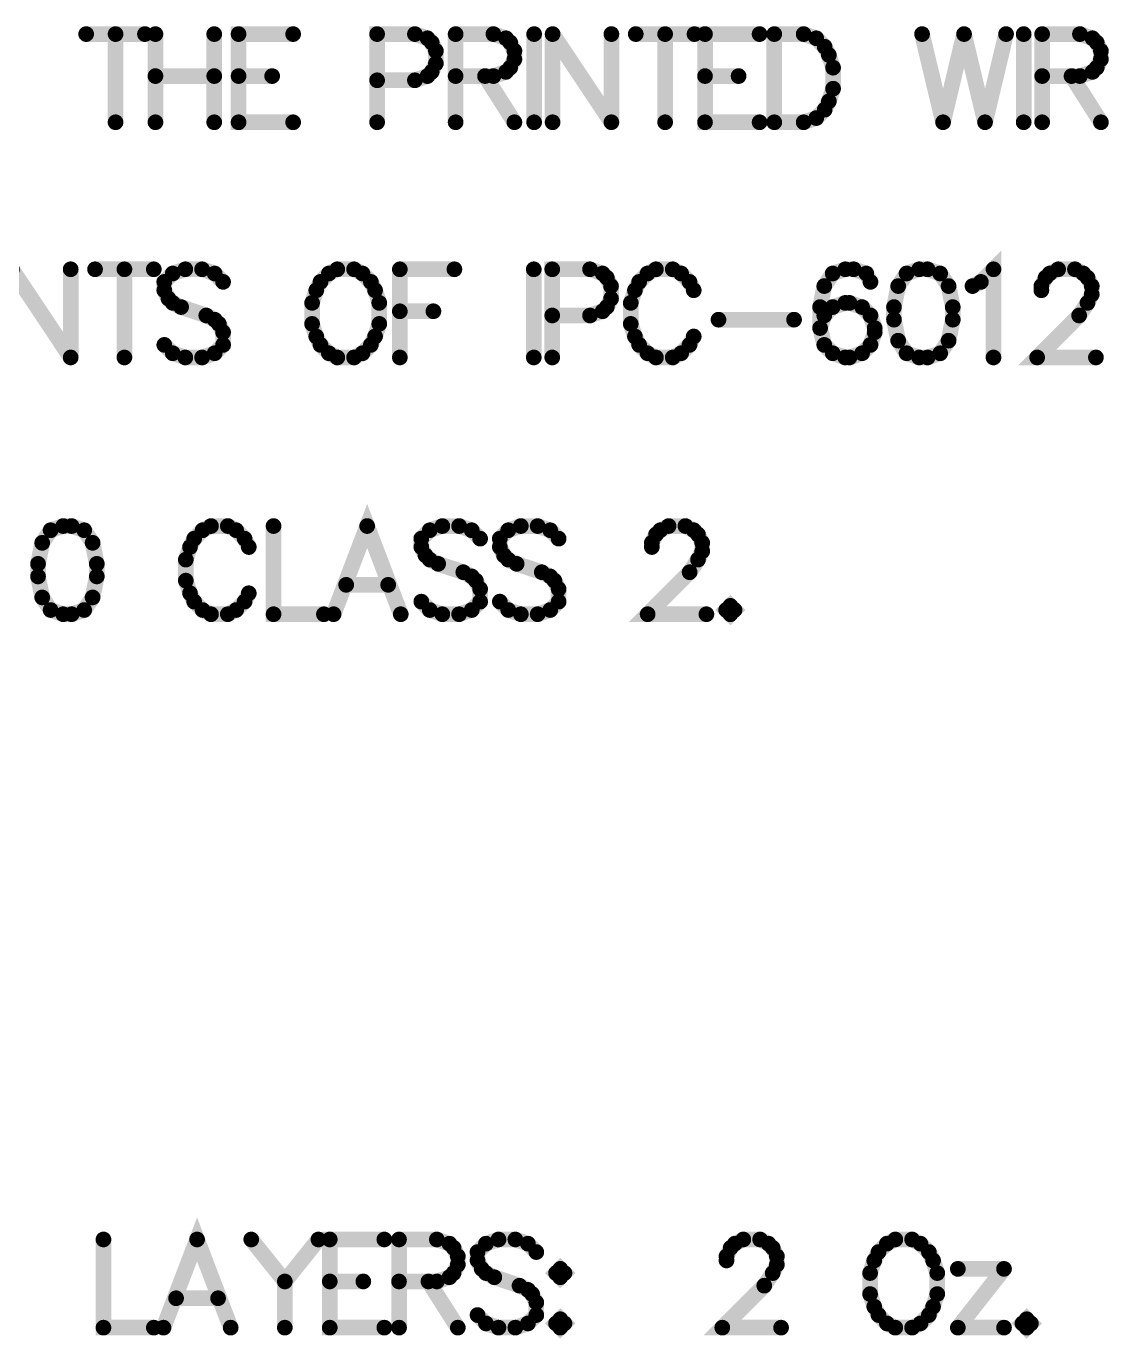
# Model space of a CAD drawing. Extents: x -9.8 to 23.3, y -7.1 to 14.3.
# Drawn here: x -4.95 to -4.26, y 7.183 to 8.02 of the extents above; entities that cross this region are included whole.
import ezdxf

# ---------------------------------------------------------------- set-up
doc = ezdxf.new("R2010")
doc.units = 0
doc.layers.add('2D_LINE_00', color=1, linetype='CONTINUOUS')

# ---------------------------------------------------------------- blocks, each defined once
blk = doc.blocks.new('SMOOTH_0$01')
at = {"const_width": 0.005}
blk.add_lwpolyline([(-0.0025, 0, 1), (0.0025, 0, 1)], format="xyb", close=True, dxfattribs=at)
blk = doc.blocks.new('DRAWING_108')
at = {"layer": '2D_LINE_00', "const_width": 0.01}
blk.add_lwpolyline([(0, 0), (0, -0.05624)], dxfattribs=at)
at = {"layer": '2D_LINE_00'}
for p in [(0, 0), (0, -0.05624)]:
    blk.add_blockref('SMOOTH_0$01', p, dxfattribs=at)
blk = doc.blocks.new('DRAWING_109')
at = {"layer": '2D_LINE_00', "const_width": 0.01}
blk.add_lwpolyline([(0, 0), (0.03749, 0)], dxfattribs=at)
at = {"layer": '2D_LINE_00'}
for p in [(0, 0), (0.03749, 0)]:
    blk.add_blockref('SMOOTH_0$01', p, dxfattribs=at)
blk = doc.blocks.new('DRAWING_110')
at = {"layer": '2D_LINE_00', "const_width": 0.01}
blk.add_lwpolyline([(0, 0), (0, -0.05624)], dxfattribs=at)
at = {"layer": '2D_LINE_00'}
for p in [(0, 0), (0, -0.05624)]:
    blk.add_blockref('SMOOTH_0$01', p, dxfattribs=at)
blk = doc.blocks.new('DRAWING_111')
at = {"layer": '2D_LINE_00', "const_width": 0.01}
blk.add_lwpolyline([(0, 0), (0, -0.05624)], dxfattribs=at)
at = {"layer": '2D_LINE_00'}
for p in [(0, 0), (0, -0.05624)]:
    blk.add_blockref('SMOOTH_0$01', p, dxfattribs=at)
blk = doc.blocks.new('DRAWING_112')
at = {"layer": '2D_LINE_00', "const_width": 0.01}
blk.add_lwpolyline([(0, 0), (0.03749, 0)], dxfattribs=at)
at = {"layer": '2D_LINE_00'}
for p in [(0, 0), (0.03749, 0)]:
    blk.add_blockref('SMOOTH_0$01', p, dxfattribs=at)
blk = doc.blocks.new('DRAWING_113')
at = {"layer": '2D_LINE_00', "const_width": 0.01}
blk.add_lwpolyline([(0, 0), (-0.03482, 0), (-0.03482, -0.05624), (0, -0.05624)], dxfattribs=at)
at = {"layer": '2D_LINE_00'}
for p in [(-0.03482, 0), (0, 0), (-0.03482, -0.05624), (0, -0.05624)]:
    blk.add_blockref('SMOOTH_0$01', p, dxfattribs=at)
blk = doc.blocks.new('DRAWING_114')
at = {"layer": '2D_LINE_00', "const_width": 0.01}
blk.add_lwpolyline([(0, 0), (0.02143, 0)], dxfattribs=at)
at = {"layer": '2D_LINE_00'}
for p in [(0, 0), (0.02143, 0)]:
    blk.add_blockref('SMOOTH_0$01', p, dxfattribs=at)
blk = doc.blocks.new('DRAWING_115')
at = {"layer": '2D_LINE_00', "const_width": 0.01}
blk.add_lwpolyline([(0, 0), (0.0241, 0), (0.03213, 0.00268), (0.03481, 0.00536), (0.03749, 0.01071), (0.03749, 0.01875), (0.03481, 0.0241), (0.03213, 0.02678), (0.0241, 0.02946), (0, 0.02946), (0, -0.02678)], dxfattribs=at)
at = {"layer": '2D_LINE_00'}
for p in [(0, 0.02946), (0.0241, 0.02946), (0.03213, 0.02678), (0.03481, 0.0241), (0.03749, 0.01875), (0.03481, 0.00536), (0.03749, 0.01071), (0, 0), (0.0241, 0), (0.03213, 0.00268), (0, -0.02678)]:
    blk.add_blockref('SMOOTH_0$01', p, dxfattribs=at)
blk = doc.blocks.new('DRAWING_116')
at = {"layer": '2D_LINE_00', "const_width": 0.01}
blk.add_lwpolyline([(0, 0), (0, -0.05624)], dxfattribs=at)
at = {"layer": '2D_LINE_00'}
for p in [(0, 0), (0, -0.05624)]:
    blk.add_blockref('SMOOTH_0$01', p, dxfattribs=at)
blk = doc.blocks.new('DRAWING_117')
at = {"layer": '2D_LINE_00', "const_width": 0.01}
blk.add_lwpolyline([(0, 0), (0.0241, 0), (0.03213, -0.00268), (0.03481, -0.00536), (0.03749, -0.01071), (0.03749, -0.01607), (0.03481, -0.02143), (0.03213, -0.0241), (0.0241, -0.02678), (0, -0.02678)], dxfattribs=at)
at = {"layer": '2D_LINE_00'}
for p in [(0, 0), (0.0241, 0), (0.03213, -0.00268), (0.03481, -0.00536), (0.03749, -0.01071), (0.03481, -0.02143), (0.03749, -0.01607), (0, -0.02678), (0.0241, -0.02678), (0.03213, -0.0241)]:
    blk.add_blockref('SMOOTH_0$01', p, dxfattribs=at)
blk = doc.blocks.new('DRAWING_118')
at = {"layer": '2D_LINE_00', "const_width": 0.01}
blk.add_lwpolyline([(0, 0), (0.01875, -0.02946)], dxfattribs=at)
at = {"layer": '2D_LINE_00'}
for p in [(0, 0), (0.01875, -0.02946)]:
    blk.add_blockref('SMOOTH_0$01', p, dxfattribs=at)
blk = doc.blocks.new('DRAWING_119')
at = {"layer": '2D_LINE_00', "const_width": 0.01}
blk.add_lwpolyline([(0, 0), (0, -0.05624)], dxfattribs=at)
at = {"layer": '2D_LINE_00'}
for p in [(0, 0), (0, -0.05624)]:
    blk.add_blockref('SMOOTH_0$01', p, dxfattribs=at)
blk = doc.blocks.new('DRAWING_120')
at = {"layer": '2D_LINE_00', "const_width": 0.01}
blk.add_lwpolyline([(0, 0), (0, -0.05624)], dxfattribs=at)
at = {"layer": '2D_LINE_00'}
for p in [(0, 0), (0, -0.05624)]:
    blk.add_blockref('SMOOTH_0$01', p, dxfattribs=at)
blk = doc.blocks.new('DRAWING_121')
at = {"layer": '2D_LINE_00', "const_width": 0.01}
blk.add_lwpolyline([(0, 0), (0.03749, -0.05624)], dxfattribs=at)
at = {"layer": '2D_LINE_00'}
for p in [(0, 0), (0.03749, -0.05624)]:
    blk.add_blockref('SMOOTH_0$01', p, dxfattribs=at)
blk = doc.blocks.new('DRAWING_122')
at = {"layer": '2D_LINE_00', "const_width": 0.01}
blk.add_lwpolyline([(0, 0), (0, -0.05624)], dxfattribs=at)
at = {"layer": '2D_LINE_00'}
for p in [(0, 0), (0, -0.05624)]:
    blk.add_blockref('SMOOTH_0$01', p, dxfattribs=at)
blk = doc.blocks.new('DRAWING_123')
at = {"layer": '2D_LINE_00', "const_width": 0.01}
blk.add_lwpolyline([(0, 0), (0, -0.05624)], dxfattribs=at)
at = {"layer": '2D_LINE_00'}
for p in [(0, 0), (0, -0.05624)]:
    blk.add_blockref('SMOOTH_0$01', p, dxfattribs=at)
blk = doc.blocks.new('DRAWING_124')
at = {"layer": '2D_LINE_00', "const_width": 0.01}
blk.add_lwpolyline([(0, 0), (0.03749, 0)], dxfattribs=at)
at = {"layer": '2D_LINE_00'}
for p in [(0, 0), (0.03749, 0)]:
    blk.add_blockref('SMOOTH_0$01', p, dxfattribs=at)
blk = doc.blocks.new('DRAWING_125')
at = {"layer": '2D_LINE_00', "const_width": 0.01}
blk.add_lwpolyline([(0, 0), (-0.03481, 0), (-0.03481, -0.05624), (0, -0.05624)], dxfattribs=at)
at = {"layer": '2D_LINE_00'}
for p in [(-0.03481, 0), (0, 0), (-0.03481, -0.05624), (0, -0.05624)]:
    blk.add_blockref('SMOOTH_0$01', p, dxfattribs=at)
blk = doc.blocks.new('DRAWING_126')
at = {"layer": '2D_LINE_00', "const_width": 0.01}
blk.add_lwpolyline([(0, 0), (0.02142, 0)], dxfattribs=at)
at = {"layer": '2D_LINE_00'}
for p in [(0, 0), (0.02142, 0)]:
    blk.add_blockref('SMOOTH_0$01', p, dxfattribs=at)
blk = doc.blocks.new('DRAWING_127')
at = {"layer": '2D_LINE_00', "const_width": 0.01}
blk.add_lwpolyline([(0, 0), (0, -0.05624)], dxfattribs=at)
at = {"layer": '2D_LINE_00'}
for p in [(0, 0), (0, -0.05624)]:
    blk.add_blockref('SMOOTH_0$01', p, dxfattribs=at)
blk = doc.blocks.new('DRAWING_128')
at = {"layer": '2D_LINE_00', "const_width": 0.01}
blk.add_lwpolyline([(0, 0), (0.01875, 0), (0.02679, -0.00268), (0.03214, -0.00804), (0.03482, -0.01339), (0.0375, -0.02143), (0.0375, -0.03482), (0.03482, -0.04285), (0.03214, -0.04821), (0.02679, -0.05356), (0.01875, -0.05624), (0, -0.05624)], dxfattribs=at)
at = {"layer": '2D_LINE_00'}
for p in [(0, 0), (0.01875, 0), (0.02679, -0.00268), (0.03214, -0.00804), (0.03482, -0.01339), (0.0375, -0.02143), (0.0375, -0.03482), (0.03482, -0.04285), (0.02679, -0.05356), (0.03214, -0.04821), (0, -0.05624), (0.01875, -0.05624)]:
    blk.add_blockref('SMOOTH_0$01', p, dxfattribs=at)
blk = doc.blocks.new('DRAWING_129')
at = {"layer": '2D_LINE_00', "const_width": 0.01}
blk.add_lwpolyline([(0, 0), (0.01339, -0.05624)], dxfattribs=at)
at = {"layer": '2D_LINE_00'}
for p in [(0, 0), (0.01339, -0.05624)]:
    blk.add_blockref('SMOOTH_0$01', p, dxfattribs=at)
blk = doc.blocks.new('DRAWING_130')
at = {"layer": '2D_LINE_00', "const_width": 0.01}
blk.add_lwpolyline([(0, 0), (-0.01339, -0.05624)], dxfattribs=at)
at = {"layer": '2D_LINE_00'}
for p in [(0, 0), (-0.01339, -0.05624)]:
    blk.add_blockref('SMOOTH_0$01', p, dxfattribs=at)
blk = doc.blocks.new('DRAWING_131')
at = {"layer": '2D_LINE_00', "const_width": 0.01}
blk.add_lwpolyline([(0, 0), (0.01339, -0.05624)], dxfattribs=at)
at = {"layer": '2D_LINE_00'}
for p in [(0, 0), (0.01339, -0.05624)]:
    blk.add_blockref('SMOOTH_0$01', p, dxfattribs=at)
blk = doc.blocks.new('DRAWING_132')
at = {"layer": '2D_LINE_00', "const_width": 0.01}
blk.add_lwpolyline([(0, 0), (-0.01339, -0.05624)], dxfattribs=at)
at = {"layer": '2D_LINE_00'}
for p in [(0, 0), (-0.01339, -0.05624)]:
    blk.add_blockref('SMOOTH_0$01', p, dxfattribs=at)
blk = doc.blocks.new('DRAWING_133')
at = {"layer": '2D_LINE_00', "const_width": 0.01}
blk.add_lwpolyline([(0, 0), (0, -0.05624)], dxfattribs=at)
at = {"layer": '2D_LINE_00'}
for p in [(0, 0), (0, -0.05624)]:
    blk.add_blockref('SMOOTH_0$01', p, dxfattribs=at)
blk = doc.blocks.new('DRAWING_134')
at = {"layer": '2D_LINE_00', "const_width": 0.01}
blk.add_lwpolyline([(0, 0), (0, -0.05624)], dxfattribs=at)
at = {"layer": '2D_LINE_00'}
for p in [(0, 0), (0, -0.05624)]:
    blk.add_blockref('SMOOTH_0$01', p, dxfattribs=at)
blk = doc.blocks.new('DRAWING_135')
at = {"layer": '2D_LINE_00', "const_width": 0.01}
blk.add_lwpolyline([(0, 0), (0.0241, 0), (0.03214, -0.00268), (0.03481, -0.00536), (0.03749, -0.01071), (0.03749, -0.01607), (0.03481, -0.02143), (0.03214, -0.0241), (0.0241, -0.02678), (0, -0.02678)], dxfattribs=at)
at = {"layer": '2D_LINE_00'}
for p in [(0, 0), (0.0241, 0), (0.03214, -0.00268), (0.03481, -0.00536), (0.03749, -0.01071), (0.03481, -0.02143), (0.03749, -0.01607), (0, -0.02678), (0.0241, -0.02678), (0.03214, -0.0241)]:
    blk.add_blockref('SMOOTH_0$01', p, dxfattribs=at)
blk = doc.blocks.new('DRAWING_136')
at = {"layer": '2D_LINE_00', "const_width": 0.01}
blk.add_lwpolyline([(0, 0), (0.01874, -0.02946)], dxfattribs=at)
at = {"layer": '2D_LINE_00'}
for p in [(0, 0), (0.01874, -0.02946)]:
    blk.add_blockref('SMOOTH_0$01', p, dxfattribs=at)
blk = doc.blocks.new('DRAWING_2073')
at = {"layer": '2D_LINE_00', "const_width": 0.01}
blk.add_lwpolyline([(0, 0), (0, -0.05624), (0.03214, -0.05624)], dxfattribs=at)
at = {"layer": '2D_LINE_00'}
for p in [(0, 0), (0, -0.05624), (0.03214, -0.05624)]:
    blk.add_blockref('SMOOTH_0$01', p, dxfattribs=at)
blk = doc.blocks.new('DRAWING_2074')
at = {"layer": '2D_LINE_00', "const_width": 0.01}
blk.add_lwpolyline([(0, 0), (-0.02143, 0.05624), (-0.04285, 0)], dxfattribs=at)
at = {"layer": '2D_LINE_00'}
for p in [(-0.02143, 0.05624), (-0.04285, 0), (0, 0)]:
    blk.add_blockref('SMOOTH_0$01', p, dxfattribs=at)
blk = doc.blocks.new('DRAWING_2075')
at = {"layer": '2D_LINE_00', "const_width": 0.01}
blk.add_lwpolyline([(0, 0), (0.02678, 0)], dxfattribs=at)
at = {"layer": '2D_LINE_00'}
for p in [(0, 0), (0.02678, 0)]:
    blk.add_blockref('SMOOTH_0$01', p, dxfattribs=at)
blk = doc.blocks.new('DRAWING_2076')
at = {"layer": '2D_LINE_00', "const_width": 0.01}
blk.add_lwpolyline([(0, 0), (0.02142, -0.02678), (0.02142, -0.05624)], dxfattribs=at)
at = {"layer": '2D_LINE_00'}
for p in [(0, 0), (0.02142, -0.02678), (0.02142, -0.05624)]:
    blk.add_blockref('SMOOTH_0$01', p, dxfattribs=at)
blk = doc.blocks.new('DRAWING_2077')
at = {"layer": '2D_LINE_00', "const_width": 0.01}
blk.add_lwpolyline([(0, 0), (-0.02143, -0.02678)], dxfattribs=at)
at = {"layer": '2D_LINE_00'}
for p in [(0, 0), (-0.02143, -0.02678)]:
    blk.add_blockref('SMOOTH_0$01', p, dxfattribs=at)
blk = doc.blocks.new('DRAWING_2078')
at = {"layer": '2D_LINE_00', "const_width": 0.01}
blk.add_lwpolyline([(0, 0), (-0.03481, 0), (-0.03481, -0.05624), (0, -0.05624)], dxfattribs=at)
at = {"layer": '2D_LINE_00'}
for p in [(-0.03481, 0), (0, 0), (-0.03481, -0.05624), (0, -0.05624)]:
    blk.add_blockref('SMOOTH_0$01', p, dxfattribs=at)
blk = doc.blocks.new('DRAWING_2079')
at = {"layer": '2D_LINE_00', "const_width": 0.01}
blk.add_lwpolyline([(0, 0), (0.02142, 0)], dxfattribs=at)
at = {"layer": '2D_LINE_00'}
for p in [(0, 0), (0.02142, 0)]:
    blk.add_blockref('SMOOTH_0$01', p, dxfattribs=at)
blk = doc.blocks.new('DRAWING_2080')
at = {"layer": '2D_LINE_00', "const_width": 0.01}
blk.add_lwpolyline([(0, 0), (0, -0.05624)], dxfattribs=at)
at = {"layer": '2D_LINE_00'}
for p in [(0, 0), (0, -0.05624)]:
    blk.add_blockref('SMOOTH_0$01', p, dxfattribs=at)
blk = doc.blocks.new('DRAWING_2081')
at = {"layer": '2D_LINE_00', "const_width": 0.01}
blk.add_lwpolyline([(0, 0), (0.02411, 0), (0.03214, -0.00268), (0.03482, -0.00536), (0.0375, -0.01071), (0.0375, -0.01607), (0.03482, -0.02143), (0.03214, -0.0241), (0.02411, -0.02678), (0, -0.02678)], dxfattribs=at)
at = {"layer": '2D_LINE_00'}
for p in [(0, 0), (0.02411, 0), (0.03214, -0.00268), (0.03482, -0.00536), (0.0375, -0.01071), (0.03482, -0.02143), (0.0375, -0.01607), (0, -0.02678), (0.02411, -0.02678), (0.03214, -0.0241)]:
    blk.add_blockref('SMOOTH_0$01', p, dxfattribs=at)
blk = doc.blocks.new('DRAWING_2082')
at = {"layer": '2D_LINE_00', "const_width": 0.01}
blk.add_lwpolyline([(0, 0), (0.01875, -0.02946)], dxfattribs=at)
at = {"layer": '2D_LINE_00'}
for p in [(0, 0), (0.01875, -0.02946)]:
    blk.add_blockref('SMOOTH_0$01', p, dxfattribs=at)
blk = doc.blocks.new('DRAWING_2083')
at = {"layer": '2D_LINE_00', "const_width": 0.01}
blk.add_lwpolyline([(0, 0), (-0.00535, 0.00536), (-0.01339, 0.00804), (-0.0241, 0.00804), (-0.03213, 0.00536), (-0.03749, 0), (-0.03749, -0.00535), (-0.03481, -0.01071), (-0.03213, -0.01339), (-0.02678, -0.01606), (-0.01071, -0.02142), (-0.00535, -0.0241), (-0.00267, -0.02678), (0, -0.03213), (0, -0.04017), (-0.00535, -0.04552), (-0.01339, -0.0482), (-0.0241, -0.0482), (-0.03213, -0.04552), (-0.03749, -0.04017)], dxfattribs=at)
at = {"layer": '2D_LINE_00'}
for p in [(-0.03213, 0.00536), (-0.0241, 0.00804), (-0.01339, 0.00804), (-0.00535, 0.00536), (-0.03749, 0), (0, 0), (-0.03749, -0.00535), (-0.03481, -0.01071), (-0.03213, -0.01339), (-0.02678, -0.01606), (-0.01071, -0.02142), (-0.00535, -0.0241), (-0.00267, -0.02678), (0, -0.03213), (-0.03749, -0.04017), (-0.03213, -0.04552), (-0.00535, -0.04552), (0, -0.04017), (-0.0241, -0.0482), (-0.01339, -0.0482)]:
    blk.add_blockref('SMOOTH_0$01', p, dxfattribs=at)
blk = doc.blocks.new('DRAWING_2084')
at = {"layer": '2D_LINE_00', "const_width": 0.01}
blk.add_lwpolyline([(0, 0), (-0.00268, -0.00268), (0, -0.00535), (0.00268, -0.00268), (0, 0)], dxfattribs=at)
at = {"layer": '2D_LINE_00'}
for p in [(-0.00268, -0.00268), (0, 0), (0, 0), (0.00268, -0.00268), (0, -0.00535)]:
    blk.add_blockref('SMOOTH_0$01', p, dxfattribs=at)
blk = doc.blocks.new('DRAWING_2085')
at = {"layer": '2D_LINE_00', "const_width": 0.01}
blk.add_lwpolyline([(0, 0), (-0.00268, -0.00268), (0, -0.00536), (0.00268, -0.00268), (0, 0)], dxfattribs=at)
at = {"layer": '2D_LINE_00'}
for p in [(-0.00268, -0.00268), (0, 0), (0, 0), (0.00268, -0.00268), (0, -0.00536)]:
    blk.add_blockref('SMOOTH_0$01', p, dxfattribs=at)
blk = doc.blocks.new('DRAWING_2086')
at = {"layer": '2D_LINE_00', "const_width": 0.01}
blk.add_lwpolyline([(0, 0), (0, 0.00268), (0.00268, 0.00803), (0.00535, 0.01071), (0.01071, 0.01339), (0.02142, 0.01339), (0.02678, 0.01071), (0.02946, 0.00803), (0.03213, 0.00268), (0.03213, -0.00268), (0.02946, -0.00804), (0.0241, -0.01607), (-0.00268, -0.04285), (0.03481, -0.04285)], dxfattribs=at)
at = {"layer": '2D_LINE_00'}
for p in [(0.01071, 0.01339), (0.02142, 0.01339), (0.00268, 0.00803), (0.00535, 0.01071), (0.02678, 0.01071), (0.02946, 0.00803), (0, 0.00268), (0, 0), (0.03213, 0.00268), (0.03213, -0.00268), (0.02946, -0.00804), (0.0241, -0.01607), (-0.00268, -0.04285), (0.03481, -0.04285)]:
    blk.add_blockref('SMOOTH_0$01', p, dxfattribs=at)
blk = doc.blocks.new('DRAWING_2087')
at = {"layer": '2D_LINE_00', "const_width": 0.01}
blk.add_lwpolyline([(0, 0), (-0.00535, -0.00268), (-0.01071, -0.00804), (-0.01339, -0.01339), (-0.01606, -0.02143), (-0.01606, -0.03482), (-0.01339, -0.04285), (-0.01071, -0.04821), (-0.00535, -0.05356), (0, -0.05624), (0.01072, -0.05624), (0.01607, -0.05356), (0.02143, -0.04821), (0.02411, -0.04285), (0.02678, -0.03482), (0.02678, -0.02143), (0.02411, -0.01339), (0.02143, -0.00804), (0.01607, -0.00268), (0.01072, 0), (0, 0)], dxfattribs=at)
at = {"layer": '2D_LINE_00'}
for p in [(-0.00535, -0.00268), (0, 0), (0, 0), (0.01072, 0), (0.01607, -0.00268), (-0.01071, -0.00804), (0.02143, -0.00804), (-0.01606, -0.02143), (-0.01339, -0.01339), (0.02411, -0.01339), (0.02678, -0.02143), (-0.01606, -0.03482), (0.02678, -0.03482), (-0.01339, -0.04285), (0.02411, -0.04285), (-0.01071, -0.04821), (-0.00535, -0.05356), (0.01607, -0.05356), (0.02143, -0.04821), (0, -0.05624), (0.01072, -0.05624)]:
    blk.add_blockref('SMOOTH_0$01', p, dxfattribs=at)
blk = doc.blocks.new('DRAWING_2088')
at = {"layer": '2D_LINE_00', "const_width": 0.01}
blk.add_lwpolyline([(0, 0), (-0.02945, -0.03749)], dxfattribs=at)
at = {"layer": '2D_LINE_00'}
for p in [(0, 0), (-0.02945, -0.03749)]:
    blk.add_blockref('SMOOTH_0$01', p, dxfattribs=at)
blk = doc.blocks.new('DRAWING_2089')
at = {"layer": '2D_LINE_00', "const_width": 0.01}
blk.add_lwpolyline([(0, 0), (0.02945, 0)], dxfattribs=at)
at = {"layer": '2D_LINE_00'}
for p in [(0, 0), (0.02945, 0)]:
    blk.add_blockref('SMOOTH_0$01', p, dxfattribs=at)
blk = doc.blocks.new('DRAWING_2090')
at = {"layer": '2D_LINE_00', "const_width": 0.01}
blk.add_lwpolyline([(0, 0), (0.02945, 0)], dxfattribs=at)
at = {"layer": '2D_LINE_00'}
for p in [(0, 0), (0.02945, 0)]:
    blk.add_blockref('SMOOTH_0$01', p, dxfattribs=at)
blk = doc.blocks.new('DRAWING_2091')
at = {"layer": '2D_LINE_00', "const_width": 0.01}
blk.add_lwpolyline([(0, 0), (-0.00267, -0.00268), (0, -0.00536), (0.00268, -0.00268), (0, 0)], dxfattribs=at)
at = {"layer": '2D_LINE_00'}
for p in [(-0.00267, -0.00268), (0, 0), (0, 0), (0.00268, -0.00268), (0, -0.00536)]:
    blk.add_blockref('SMOOTH_0$01', p, dxfattribs=at)
blk = doc.blocks.new('DRAWING_2171')
at = {"layer": '2D_LINE_00', "const_width": 0.01}
blk.add_lwpolyline([(0, 0), (-0.00803, -0.00268), (-0.01339, -0.01071), (-0.01607, -0.0241), (-0.01607, -0.03214), (-0.01339, -0.04553), (-0.00803, -0.05356), (0, -0.05624), (0.00536, -0.05624), (0.01339, -0.05356), (0.01875, -0.04553), (0.02143, -0.03214), (0.02143, -0.0241), (0.01875, -0.01071), (0.01339, -0.00268), (0.00536, 0), (0, 0)], dxfattribs=at)
at = {"layer": '2D_LINE_00'}
for p in [(-0.00803, -0.00268), (0, 0), (0, 0), (0.00536, 0), (0.01339, -0.00268), (-0.01339, -0.01071), (0.01875, -0.01071), (-0.01607, -0.0241), (0.02143, -0.0241), (-0.01607, -0.03214), (0.02143, -0.03214), (-0.01339, -0.04553), (0.01875, -0.04553), (-0.00803, -0.05356), (0.01339, -0.05356), (0, -0.05624), (0.00536, -0.05624)]:
    blk.add_blockref('SMOOTH_0$01', p, dxfattribs=at)
blk = doc.blocks.new('DRAWING_2172')
at = {"layer": '2D_LINE_00', "const_width": 0.01}
blk.add_lwpolyline([(0, 0), (-0.00268, 0.00535), (-0.00804, 0.01071), (-0.01339, 0.01339), (-0.0241, 0.01339), (-0.02946, 0.01071), (-0.03482, 0.00535), (-0.03749, 0), (-0.04017, -0.00804), (-0.04017, -0.02143), (-0.03749, -0.02946), (-0.03482, -0.03482), (-0.02946, -0.04017), (-0.0241, -0.04285), (-0.01339, -0.04285), (-0.00804, -0.04017), (-0.00268, -0.03482), (0, -0.02946)], dxfattribs=at)
at = {"layer": '2D_LINE_00'}
for p in [(-0.0241, 0.01339), (-0.01339, 0.01339), (-0.03482, 0.00535), (-0.02946, 0.01071), (-0.00804, 0.01071), (-0.00268, 0.00535), (-0.03749, 0), (0, 0), (-0.04017, -0.00804), (-0.04017, -0.02143), (-0.03749, -0.02946), (0, -0.02946), (-0.03482, -0.03482), (-0.00268, -0.03482), (-0.02946, -0.04017), (-0.0241, -0.04285), (-0.01339, -0.04285), (-0.00804, -0.04017)]:
    blk.add_blockref('SMOOTH_0$01', p, dxfattribs=at)
blk = doc.blocks.new('DRAWING_2173')
at = {"layer": '2D_LINE_00', "const_width": 0.01}
blk.add_lwpolyline([(0, 0), (0, -0.05624), (0.03213, -0.05624)], dxfattribs=at)
at = {"layer": '2D_LINE_00'}
for p in [(0, 0), (0, -0.05624), (0.03213, -0.05624)]:
    blk.add_blockref('SMOOTH_0$01', p, dxfattribs=at)
blk = doc.blocks.new('DRAWING_2174')
at = {"layer": '2D_LINE_00', "const_width": 0.01}
blk.add_lwpolyline([(0, 0), (-0.02142, 0.05624), (-0.04285, 0)], dxfattribs=at)
at = {"layer": '2D_LINE_00'}
for p in [(-0.02142, 0.05624), (-0.04285, 0), (0, 0)]:
    blk.add_blockref('SMOOTH_0$01', p, dxfattribs=at)
blk = doc.blocks.new('DRAWING_2175')
at = {"layer": '2D_LINE_00', "const_width": 0.01}
blk.add_lwpolyline([(0, 0), (0.02678, 0)], dxfattribs=at)
at = {"layer": '2D_LINE_00'}
for p in [(0, 0), (0.02678, 0)]:
    blk.add_blockref('SMOOTH_0$01', p, dxfattribs=at)
blk = doc.blocks.new('DRAWING_2176')
at = {"layer": '2D_LINE_00', "const_width": 0.01}
blk.add_lwpolyline([(0, 0), (-0.00536, 0.00536), (-0.01339, 0.00804), (-0.02411, 0.00804), (-0.03214, 0.00536), (-0.0375, 0), (-0.0375, -0.00535), (-0.03482, -0.01071), (-0.03214, -0.01339), (-0.02678, -0.01606), (-0.01072, -0.02142), (-0.00536, -0.0241), (-0.00268, -0.02678), (0, -0.03213), (0, -0.04017), (-0.00536, -0.04552), (-0.01339, -0.0482), (-0.02411, -0.0482), (-0.03214, -0.04552), (-0.0375, -0.04017)], dxfattribs=at)
at = {"layer": '2D_LINE_00'}
for p in [(-0.03214, 0.00536), (-0.02411, 0.00804), (-0.01339, 0.00804), (-0.00536, 0.00536), (-0.0375, 0), (0, 0), (-0.0375, -0.00535), (-0.03482, -0.01071), (-0.03214, -0.01339), (-0.02678, -0.01606), (-0.01072, -0.02142), (-0.00536, -0.0241), (-0.00268, -0.02678), (0, -0.03213), (-0.0375, -0.04017), (-0.03214, -0.04552), (-0.00536, -0.04552), (0, -0.04017), (-0.02411, -0.0482), (-0.01339, -0.0482)]:
    blk.add_blockref('SMOOTH_0$01', p, dxfattribs=at)
blk = doc.blocks.new('DRAWING_2177')
at = {"layer": '2D_LINE_00', "const_width": 0.01}
blk.add_lwpolyline([(0, 0), (-0.00536, 0.00536), (-0.01339, 0.00804), (-0.02411, 0.00804), (-0.03214, 0.00536), (-0.0375, 0), (-0.0375, -0.00535), (-0.03482, -0.01071), (-0.03214, -0.01339), (-0.02679, -0.01606), (-0.01072, -0.02142), (-0.00536, -0.0241), (-0.00268, -0.02678), (0, -0.03213), (0, -0.04017), (-0.00536, -0.04552), (-0.01339, -0.0482), (-0.02411, -0.0482), (-0.03214, -0.04552), (-0.0375, -0.04017)], dxfattribs=at)
at = {"layer": '2D_LINE_00'}
for p in [(-0.03214, 0.00536), (-0.02411, 0.00804), (-0.01339, 0.00804), (-0.00536, 0.00536), (-0.0375, 0), (0, 0), (-0.0375, -0.00535), (-0.03482, -0.01071), (-0.03214, -0.01339), (-0.02679, -0.01606), (-0.01072, -0.02142), (-0.00536, -0.0241), (-0.00268, -0.02678), (0, -0.03213), (-0.0375, -0.04017), (-0.03214, -0.04552), (-0.00536, -0.04552), (0, -0.04017), (-0.02411, -0.0482), (-0.01339, -0.0482)]:
    blk.add_blockref('SMOOTH_0$01', p, dxfattribs=at)
blk = doc.blocks.new('DRAWING_2178')
at = {"layer": '2D_LINE_00', "const_width": 0.01}
blk.add_lwpolyline([(0, 0), (0, 0.00268), (0.00267, 0.00803), (0.00535, 0.01071), (0.01071, 0.01339), (0.02142, 0.01339), (0.02678, 0.01071), (0.02945, 0.00803), (0.03213, 0.00268), (0.03213, -0.00268), (0.02945, -0.00804), (0.0241, -0.01607), (-0.00268, -0.04285), (0.03481, -0.04285)], dxfattribs=at)
at = {"layer": '2D_LINE_00'}
for p in [(0.01071, 0.01339), (0.02142, 0.01339), (0.00267, 0.00803), (0.00535, 0.01071), (0.02678, 0.01071), (0.02945, 0.00803), (0, 0.00268), (0, 0), (0.03213, 0.00268), (0.03213, -0.00268), (0.02945, -0.00804), (0.0241, -0.01607), (-0.00268, -0.04285), (0.03481, -0.04285)]:
    blk.add_blockref('SMOOTH_0$01', p, dxfattribs=at)
blk = doc.blocks.new('DRAWING_2179')
at = {"layer": '2D_LINE_00', "const_width": 0.01}
blk.add_lwpolyline([(0, 0), (-0.00268, -0.00268), (0, -0.00536), (0.00267, -0.00268), (0, 0)], dxfattribs=at)
at = {"layer": '2D_LINE_00'}
for p in [(-0.00268, -0.00268), (0, 0), (0, 0), (0.00267, -0.00268), (0, -0.00536)]:
    blk.add_blockref('SMOOTH_0$01', p, dxfattribs=at)
blk = doc.blocks.new('DRAWING_2298')
at = {"layer": '2D_LINE_00', "const_width": 0.01}
blk.add_lwpolyline([(0, 0), (0.03749, -0.05624)], dxfattribs=at)
at = {"layer": '2D_LINE_00'}
for p in [(0, 0), (0.03749, -0.05624)]:
    blk.add_blockref('SMOOTH_0$01', p, dxfattribs=at)
blk = doc.blocks.new('DRAWING_2299')
at = {"layer": '2D_LINE_00', "const_width": 0.01}
blk.add_lwpolyline([(0, 0), (0, -0.05624)], dxfattribs=at)
at = {"layer": '2D_LINE_00'}
for p in [(0, 0), (0, -0.05624)]:
    blk.add_blockref('SMOOTH_0$01', p, dxfattribs=at)
blk = doc.blocks.new('DRAWING_2300')
at = {"layer": '2D_LINE_00', "const_width": 0.01}
blk.add_lwpolyline([(0, 0), (0, -0.05624)], dxfattribs=at)
at = {"layer": '2D_LINE_00'}
for p in [(0, 0), (0, -0.05624)]:
    blk.add_blockref('SMOOTH_0$01', p, dxfattribs=at)
blk = doc.blocks.new('DRAWING_2301')
at = {"layer": '2D_LINE_00', "const_width": 0.01}
blk.add_lwpolyline([(0, 0), (0.03749, 0)], dxfattribs=at)
at = {"layer": '2D_LINE_00'}
for p in [(0, 0), (0.03749, 0)]:
    blk.add_blockref('SMOOTH_0$01', p, dxfattribs=at)
blk = doc.blocks.new('DRAWING_2302')
at = {"layer": '2D_LINE_00', "const_width": 0.01}
blk.add_lwpolyline([(0, 0), (-0.00536, 0.00536), (-0.01339, 0.00804), (-0.02411, 0.00804), (-0.03214, 0.00536), (-0.0375, 0), (-0.0375, -0.00535), (-0.03482, -0.01071), (-0.03214, -0.01339), (-0.02678, -0.01606), (-0.01072, -0.02142), (-0.00536, -0.0241), (-0.00268, -0.02678), (0, -0.03213), (0, -0.04017), (-0.00536, -0.04552), (-0.01339, -0.0482), (-0.02411, -0.0482), (-0.03214, -0.04552), (-0.0375, -0.04017)], dxfattribs=at)
at = {"layer": '2D_LINE_00'}
for p in [(-0.03214, 0.00536), (-0.02411, 0.00804), (-0.01339, 0.00804), (-0.00536, 0.00536), (-0.0375, 0), (0, 0), (-0.0375, -0.00535), (-0.03482, -0.01071), (-0.03214, -0.01339), (-0.02678, -0.01606), (-0.01072, -0.02142), (-0.00536, -0.0241), (-0.00268, -0.02678), (0, -0.03213), (-0.0375, -0.04017), (-0.03214, -0.04552), (-0.00536, -0.04552), (0, -0.04017), (-0.02411, -0.0482), (-0.01339, -0.0482)]:
    blk.add_blockref('SMOOTH_0$01', p, dxfattribs=at)
blk = doc.blocks.new('DRAWING_2303')
at = {"layer": '2D_LINE_00', "const_width": 0.01}
blk.add_lwpolyline([(0, 0), (-0.00536, -0.00268), (-0.01072, -0.00804), (-0.01339, -0.01339), (-0.01607, -0.02143), (-0.01607, -0.03482), (-0.01339, -0.04285), (-0.01072, -0.04821), (-0.00536, -0.05356), (0, -0.05624), (0.01071, -0.05624), (0.01606, -0.05356), (0.02142, -0.04821), (0.0241, -0.04285), (0.02678, -0.03482), (0.02678, -0.02143), (0.0241, -0.01339), (0.02142, -0.00804), (0.01606, -0.00268), (0.01071, 0), (0, 0)], dxfattribs=at)
at = {"layer": '2D_LINE_00'}
for p in [(-0.00536, -0.00268), (0, 0), (0, 0), (0.01071, 0), (0.01606, -0.00268), (-0.01072, -0.00804), (0.02142, -0.00804), (-0.01607, -0.02143), (-0.01339, -0.01339), (0.0241, -0.01339), (0.02678, -0.02143), (-0.01607, -0.03482), (0.02678, -0.03482), (-0.01339, -0.04285), (0.0241, -0.04285), (-0.01072, -0.04821), (-0.00536, -0.05356), (0.01606, -0.05356), (0.02142, -0.04821), (0, -0.05624), (0.01071, -0.05624)]:
    blk.add_blockref('SMOOTH_0$01', p, dxfattribs=at)
blk = doc.blocks.new('DRAWING_2304')
at = {"layer": '2D_LINE_00', "const_width": 0.01}
blk.add_lwpolyline([(0, 0), (0, -0.05624)], dxfattribs=at)
at = {"layer": '2D_LINE_00'}
for p in [(0, 0), (0, -0.05624)]:
    blk.add_blockref('SMOOTH_0$01', p, dxfattribs=at)
blk = doc.blocks.new('DRAWING_2305')
at = {"layer": '2D_LINE_00', "const_width": 0.01}
blk.add_lwpolyline([(0, 0), (0.03481, 0)], dxfattribs=at)
at = {"layer": '2D_LINE_00'}
for p in [(0, 0), (0.03481, 0)]:
    blk.add_blockref('SMOOTH_0$01', p, dxfattribs=at)
blk = doc.blocks.new('DRAWING_2306')
at = {"layer": '2D_LINE_00', "const_width": 0.01}
blk.add_lwpolyline([(0, 0), (0.02142, 0)], dxfattribs=at)
at = {"layer": '2D_LINE_00'}
for p in [(0, 0), (0.02142, 0)]:
    blk.add_blockref('SMOOTH_0$01', p, dxfattribs=at)
blk = doc.blocks.new('DRAWING_2307')
at = {"layer": '2D_LINE_00', "const_width": 0.01}
blk.add_lwpolyline([(0, 0), (0, -0.05624)], dxfattribs=at)
at = {"layer": '2D_LINE_00'}
for p in [(0, 0), (0, -0.05624)]:
    blk.add_blockref('SMOOTH_0$01', p, dxfattribs=at)
blk = doc.blocks.new('DRAWING_2308')
at = {"layer": '2D_LINE_00', "const_width": 0.01}
blk.add_lwpolyline([(0, 0), (0.0241, 0), (0.03214, 0.00268), (0.03481, 0.00536), (0.03749, 0.01071), (0.03749, 0.01875), (0.03481, 0.0241), (0.03214, 0.02678), (0.0241, 0.02946), (0, 0.02946), (0, -0.02678)], dxfattribs=at)
at = {"layer": '2D_LINE_00'}
for p in [(0, 0.02946), (0.0241, 0.02946), (0.03214, 0.02678), (0.03481, 0.0241), (0.03749, 0.01875), (0.03481, 0.00536), (0.03749, 0.01071), (0, 0), (0.0241, 0), (0.03214, 0.00268), (0, -0.02678)]:
    blk.add_blockref('SMOOTH_0$01', p, dxfattribs=at)
blk = doc.blocks.new('DRAWING_2309')
at = {"layer": '2D_LINE_00', "const_width": 0.01}
blk.add_lwpolyline([(0, 0), (-0.00268, 0.00535), (-0.00804, 0.01071), (-0.01339, 0.01339), (-0.0241, 0.01339), (-0.02946, 0.01071), (-0.03481, 0.00535), (-0.03749, 0), (-0.04017, -0.00804), (-0.04017, -0.02143), (-0.03749, -0.02946), (-0.03481, -0.03482), (-0.02946, -0.04017), (-0.0241, -0.04285), (-0.01339, -0.04285), (-0.00804, -0.04017), (-0.00268, -0.03482), (0, -0.02946)], dxfattribs=at)
at = {"layer": '2D_LINE_00'}
for p in [(-0.0241, 0.01339), (-0.01339, 0.01339), (-0.03481, 0.00535), (-0.02946, 0.01071), (-0.00804, 0.01071), (-0.00268, 0.00535), (-0.03749, 0), (0, 0), (-0.04017, -0.00804), (-0.04017, -0.02143), (-0.03749, -0.02946), (0, -0.02946), (-0.03481, -0.03482), (-0.00268, -0.03482), (-0.02946, -0.04017), (-0.0241, -0.04285), (-0.01339, -0.04285), (-0.00804, -0.04017)]:
    blk.add_blockref('SMOOTH_0$01', p, dxfattribs=at)
blk = doc.blocks.new('DRAWING_2310')
at = {"layer": '2D_LINE_00', "const_width": 0.01}
blk.add_lwpolyline([(0, 0), (0.0482, 0)], dxfattribs=at)
at = {"layer": '2D_LINE_00'}
for p in [(0, 0), (0.0482, 0)]:
    blk.add_blockref('SMOOTH_0$01', p, dxfattribs=at)
blk = doc.blocks.new('DRAWING_2311')
at = {"layer": '2D_LINE_00', "const_width": 0.01}
blk.add_lwpolyline([(0, 0), (-0.00267, 0.00536), (-0.01071, 0.00804), (-0.01607, 0.00804), (-0.0241, 0.00536), (-0.02946, -0.00267), (-0.03213, -0.01606), (-0.03213, -0.02945), (-0.02946, -0.04017), (-0.0241, -0.04552), (-0.01607, -0.0482), (-0.01339, -0.0482), (-0.00535, -0.04552), (0, -0.04017), (0.00268, -0.03213), (0.00268, -0.02945), (0, -0.02142), (-0.00535, -0.01606), (-0.01339, -0.01339), (-0.01607, -0.01339), (-0.0241, -0.01606), (-0.02946, -0.02142), (-0.03213, -0.02945)], dxfattribs=at)
at = {"layer": '2D_LINE_00'}
for p in [(-0.0241, 0.00536), (-0.01607, 0.00804), (-0.01071, 0.00804), (-0.00267, 0.00536), (-0.02946, -0.00267), (0, 0), (-0.03213, -0.01606), (-0.02946, -0.02142), (-0.0241, -0.01606), (-0.01607, -0.01339), (-0.01339, -0.01339), (-0.00535, -0.01606), (0, -0.02142), (-0.03213, -0.02945), (-0.03213, -0.02945), (0.00268, -0.02945), (0.00268, -0.03213), (-0.02946, -0.04017), (-0.0241, -0.04552), (-0.00535, -0.04552), (0, -0.04017), (-0.01607, -0.0482), (-0.01339, -0.0482)]:
    blk.add_blockref('SMOOTH_0$01', p, dxfattribs=at)
blk = doc.blocks.new('DRAWING_2312')
at = {"layer": '2D_LINE_00', "const_width": 0.01}
blk.add_lwpolyline([(0, 0), (-0.00804, -0.00268), (-0.01339, -0.01071), (-0.01607, -0.0241), (-0.01607, -0.03214), (-0.01339, -0.04553), (-0.00804, -0.05356), (0, -0.05624), (0.00535, -0.05624), (0.01339, -0.05356), (0.01874, -0.04553), (0.02142, -0.03214), (0.02142, -0.0241), (0.01874, -0.01071), (0.01339, -0.00268), (0.00535, 0), (0, 0)], dxfattribs=at)
at = {"layer": '2D_LINE_00'}
for p in [(-0.00804, -0.00268), (0, 0), (0, 0), (0.00535, 0), (0.01339, -0.00268), (-0.01339, -0.01071), (0.01874, -0.01071), (-0.01607, -0.0241), (0.02142, -0.0241), (-0.01607, -0.03214), (0.02142, -0.03214), (-0.01339, -0.04553), (0.01874, -0.04553), (-0.00804, -0.05356), (0.01339, -0.05356), (0, -0.05624), (0.00535, -0.05624)]:
    blk.add_blockref('SMOOTH_0$01', p, dxfattribs=at)
blk = doc.blocks.new('DRAWING_2313')
at = {"layer": '2D_LINE_00', "const_width": 0.01}
blk.add_lwpolyline([(0, 0), (0.00536, 0.00267), (0.01339, 0.01071), (0.01339, -0.04553)], dxfattribs=at)
at = {"layer": '2D_LINE_00'}
for p in [(0.01339, 0.01071), (0, 0), (0.00536, 0.00267), (0.01339, -0.04553)]:
    blk.add_blockref('SMOOTH_0$01', p, dxfattribs=at)
blk = doc.blocks.new('DRAWING_2314')
at = {"layer": '2D_LINE_00', "const_width": 0.01}
blk.add_lwpolyline([(0, 0), (0, 0.00268), (0.00268, 0.00803), (0.00535, 0.01071), (0.01071, 0.01339), (0.02142, 0.01339), (0.02678, 0.01071), (0.02946, 0.00803), (0.03213, 0.00268), (0.03213, -0.00268), (0.02946, -0.00804), (0.0241, -0.01607), (-0.00268, -0.04285), (0.03481, -0.04285)], dxfattribs=at)
at = {"layer": '2D_LINE_00'}
for p in [(0.01071, 0.01339), (0.02142, 0.01339), (0.00268, 0.00803), (0.00535, 0.01071), (0.02678, 0.01071), (0.02946, 0.00803), (0, 0.00268), (0, 0), (0.03213, 0.00268), (0.03213, -0.00268), (0.02946, -0.00804), (0.0241, -0.01607), (-0.00268, -0.04285), (0.03481, -0.04285)]:
    blk.add_blockref('SMOOTH_0$01', p, dxfattribs=at)

msp = doc.modelspace()

# ---------------------------------------------------------------- block references
for name, p in [('DRAWING_109', (-4.91207, 8.01499)), ('DRAWING_108', (-4.89332, 8.01499)), ('DRAWING_110', (-4.86788, 8.01499)), ('DRAWING_111', (-4.83039, 8.01499)), ('DRAWING_113', (-4.78004, 8.01499)), ('DRAWING_115', (-4.72648, 7.98553)), ('DRAWING_116', (-4.6764, 8.01499)), ('DRAWING_117', (-4.6764, 8.01499)), ('DRAWING_119', (-4.62633, 8.01499)), ('DRAWING_120', (-4.61454, 8.01499)), ('DRAWING_121', (-4.61454, 8.01499)), ('DRAWING_122', (-4.57705, 8.01499)), ('DRAWING_124', (-4.56152, 8.01499)), ('DRAWING_123', (-4.54277, 8.01499)), ('DRAWING_125', (-4.48252, 8.01499)), ('DRAWING_127', (-4.47315, 8.01499)), ('DRAWING_128', (-4.47315, 8.01499)), ('DRAWING_129', (-4.37888, 8.01499)), ('DRAWING_130', (-4.3521, 8.01499)), ('DRAWING_131', (-4.3521, 8.01499)), ('DRAWING_132', (-4.32532, 8.01499)), ('DRAWING_133', (-4.31407, 8.01499)), ('DRAWING_134', (-4.30229, 8.01499)), ('DRAWING_135', (-4.30229, 8.01499)), ('DRAWING_112', (-4.86788, 7.98821)), ('DRAWING_114', (-4.81486, 7.98821)), ('DRAWING_118', (-4.65766, 7.98821)), ('DRAWING_126', (-4.51733, 7.98821)), ('DRAWING_136', (-4.28354, 7.98821)), ('DRAWING_2313', (-4.34671, 7.85428)), ('DRAWING_2298', (-4.95944, 7.86499)), ('DRAWING_2299', (-4.92195, 7.86499)), ('DRAWING_2301', (-4.90641, 7.86499)), ('DRAWING_2300', (-4.88767, 7.86499)), ('DRAWING_2302', (-4.82473, 7.85695)), ('DRAWING_2303', (-4.75189, 7.86499)), ('DRAWING_2304', (-4.71199, 7.86499)), ('DRAWING_2305', (-4.71199, 7.86499)), ('DRAWING_2307', (-4.62656, 7.86499)), ('DRAWING_2308', (-4.61478, 7.83553)), ('DRAWING_2309', (-4.52453, 7.8516)), ('DRAWING_2311', (-4.41179, 7.85695)), ('DRAWING_2312', (-4.38072, 7.86499)), ('DRAWING_2314', (-4.30279, 7.8516)), ('DRAWING_2306', (-4.71199, 7.83821)), ('DRAWING_2310', (-4.50873, 7.83285)), ('DRAWING_2174', (-4.7114, 7.645)), ('DRAWING_2171', (-4.92671, 7.70124)), ('DRAWING_2172', (-4.80834, 7.68785)), ('DRAWING_2173', (-4.79254, 7.70124)), ('DRAWING_2176', (-4.66078, 7.6932)), ('DRAWING_2177', (-4.6107, 7.6932)), ('DRAWING_2178', (-4.55125, 7.68785)), ('DRAWING_2175', (-4.74621, 7.66375)), ('DRAWING_2179', (-4.50117, 7.65036)), ('DRAWING_2074', (-4.81989, 7.19)), ('DRAWING_2073', (-4.90104, 7.24624)), ('DRAWING_2076', (-4.80677, 7.24624)), ('DRAWING_2077', (-4.76392, 7.24624)), ('DRAWING_2078', (-4.72188, 7.24624)), ('DRAWING_2080', (-4.71251, 7.24624)), ('DRAWING_2081', (-4.71251, 7.24624)), ('DRAWING_2083', (-4.62494, 7.2382)), ('DRAWING_2086', (-4.50362, 7.23285)), ('DRAWING_2087', (-4.39597, 7.24624)), ('DRAWING_2084', (-4.60967, 7.22749)), ('DRAWING_2088', (-4.32661, 7.22749)), ('DRAWING_2089', (-4.35606, 7.22749)), ('DRAWING_2079', (-4.75669, 7.21946)), ('DRAWING_2082', (-4.69376, 7.21946)), ('DRAWING_2075', (-4.85471, 7.20875)), ('DRAWING_2085', (-4.60967, 7.19536)), ('DRAWING_2091', (-4.31215, 7.19536)), ('DRAWING_2090', (-4.35606, 7.19))]:
    msp.add_blockref(name, p)

doc.saveas('drawing.dxf')
